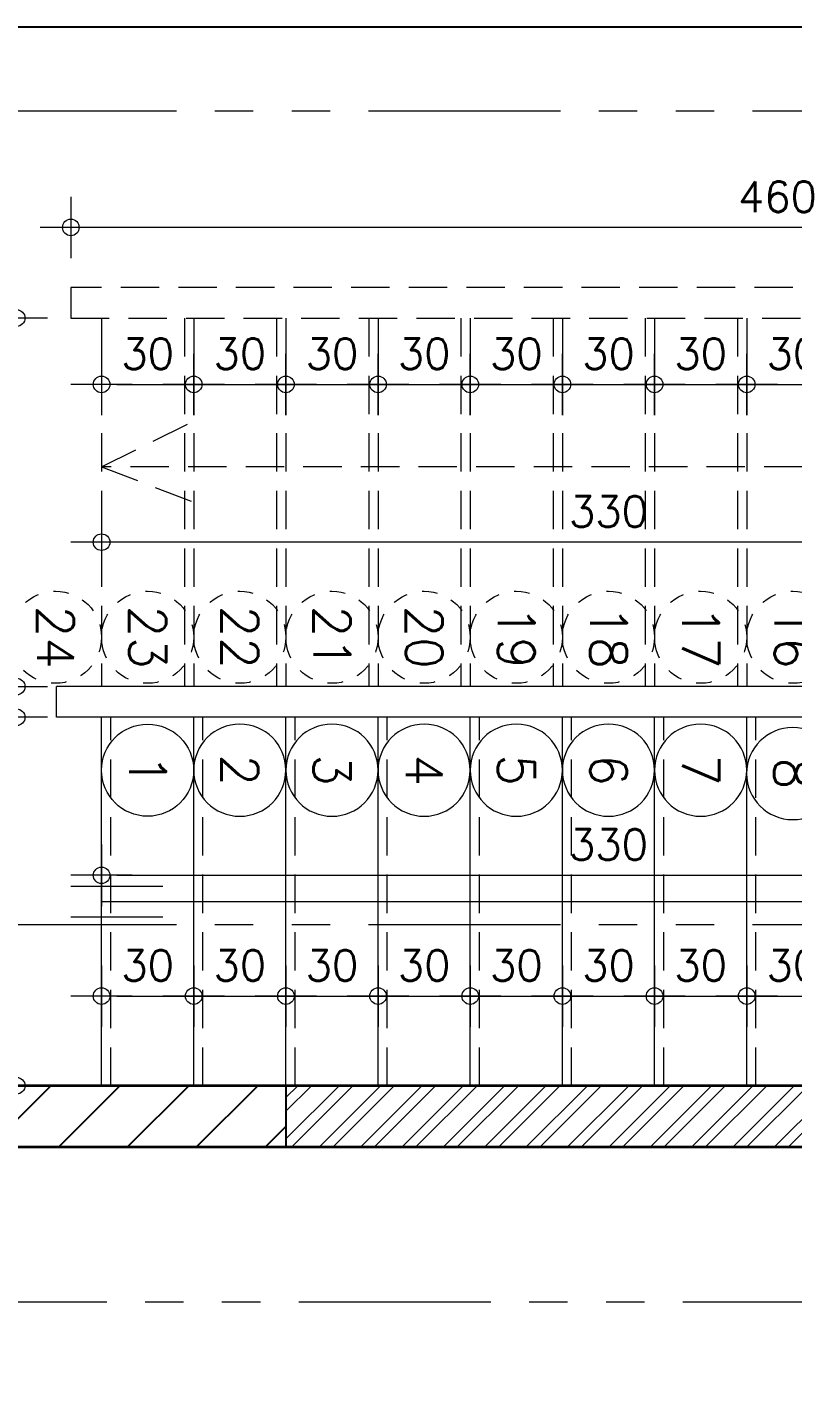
# Model space of a CAD drawing. Header units: millimetres. Extents: x -11627 to -10952, y 10244 to 10588.
# Drawn here: x -11331.75 to -11326.76, y 10369.23 to 10378.08 of the extents above; entities that cross this region are included whole.
import ezdxf
from ezdxf.enums import TextEntityAlignment as Align

# ---------------------------------------------------------------- set-up
doc = ezdxf.new("R2010")
doc.units = ezdxf.units.MM
doc.header["$PDMODE"] = 35
doc.linetypes.add('HIDDEN2', pattern=[0.1875, 0.125, -0.0625])
doc.linetypes.add('PHANTOM2', pattern=[1.25, 0.625, -0.125, 0.125, -0.125, 0.125, -0.125])
doc.layers.get('0').update_dxf_attribs({"lineweight": 5})
doc.layers.get('DEFPOINTS').update_dxf_attribs({"lineweight": 5})
for name, color, linetype, lineweight in [('BORDER A1', 7, 'Continuous', 100), ('DIM IN', 191, 'Continuous', 5), ('HATCH', 8, 'Continuous', 0), ('hidden', 251, 'HIDDEN2', 5), ('Notes', 32, 'Continuous', 5), ('SECTION', 3, 'PHANTOM2', 5), ('STAIR', 34, 'Continuous', 5), ('Title Block', 7, 'Continuous', 0), ('WALLS', 4, 'Continuous', 35)]:
    doc.layers.add(name, color=color, linetype=linetype, lineweight=lineweight)
doc.layers.add('COLUMN', color=1, linetype='Continuous')
doc.styles.add('Axis-Circle', font='ROMANS.shx', dxfattribs={"height": 0.4})
doc.styles.add('T20-50', font='ROMANS.SHX', dxfattribs={"height": 0.1})
doc.dimstyles.new('D50', dxfattribs={"dimtxt": 0.1, "dimasz": 0.05, "dimexe": 0, "dimexo": 0, "dimgap": 0.05, "dimtad": 1, "dimdec": 0, "dimlfac": 100, "dimzin": 0, "dimdsep": 46, "dimtxsty": 'T20-50', "dimblk": 'DOT1', "dimcen": 0.05, "dimse1": 1, "dimse2": 1, "dimclrd": 256, "dimclre": 256, "dimclrt": 256, "dimadec": 0, "dimazin": 0, "dimtfac": 10, "dimtdec": 0, "dimtix": 1, "dimtmove": 2, "dimatfit": 3, "dimldrblk": 'DOT', "dimfxl": 1, "dimtolj": 1, "dimtzin": 0, "dimlwd": -1, "dimlwe": -1, "dimarcsym": 0})

# ---------------------------------------------------------------- blocks, each defined once
blk = doc.blocks.new('ADM FRAME-A2')
at = {"layer": 'BORDER A1', "lineweight": 25}
blk.add_lwpolyline([(-58.5291, 2.4571), (-11.5572, 2.4571), (-11.5572, 40.9433), (-58.5291, 40.9433)], close=True, dxfattribs=at)
blk = doc.blocks.new('Axis-Circle')
at = {"color": 0}
blk.add_circle((0, 0), 0.4, dxfattribs=at)
at = {"color": 4, "style": 'Axis-Circle'}
blk.add_attdef('NO', text='', height=0.32, dxfattribs=at).set_placement((0, 0), align=Align.MIDDLE_CENTER)
blk = doc.blocks.new('DOT1')
at = {"color": 0}
for p, q in [((0, -2), (0, 2)), ((-2, 0), (2, 0))]:
    blk.add_line(p, q, dxfattribs=at)
blk.add_circle((0, 0), 0.54, dxfattribs=at)
blk = doc.blocks.new('*D1294')
at = {"layer": 'DEFPOINTS', "color": 0, "transparency": 16777216}
for p in [(2.2311, 1.8885), (2.5311, 1.8885), (2.5311, 1.8885)]:
    blk.add_point(p, dxfattribs=at)
at = {"layer": 'DIM IN', "transparency": 16777216}
blk.add_line((2.2811, 1.8885), (2.4811, 1.8885), dxfattribs=at)
at = {"layer": 'DIM IN', "transparency": 16777216, "xscale": 0.05, "yscale": 0.05, "zscale": 0.05, "rotation": 180}
blk.add_blockref('DOT1', (2.2311, 1.8885), dxfattribs=at)
at = {"layer": 'DIM IN', "transparency": 16777216, "xscale": 0.05, "yscale": 0.05, "zscale": 0.05}
blk.add_blockref('DOT1', (2.5311, 1.8885), dxfattribs=at)
at = {"layer": 'DIM IN', "transparency": 16777216, "insert": (2.3811, 1.9885), "char_height": 0.1, "attachment_point": 5, "style": 'T20-50'}
blk.add_mtext('\\A1;30', dxfattribs=at)
blk = doc.blocks.new('_Dot')
at = {"color": 0, "lineweight": -2}
blk.add_line((-0.5, 0), (-1, 0), dxfattribs=at)
at = {"color": 0, "const_width": 0.5}
blk.add_lwpolyline([(-0.25, 0, 1), (0.25, 0, 1)], format="xyb", close=True, dxfattribs=at)
blk = doc.blocks.new('*D1295')
at = {"layer": 'DEFPOINTS', "color": 0, "transparency": 16777216}
for p in [(2.5311, 1.8885), (2.8311, 1.8885), (2.8311, 1.8885)]:
    blk.add_point(p, dxfattribs=at)
at = {"layer": 'DIM IN', "transparency": 16777216}
blk.add_line((2.5811, 1.8885), (2.7811, 1.8885), dxfattribs=at)
at = {"layer": 'DIM IN', "transparency": 16777216, "xscale": 0.05, "yscale": 0.05, "zscale": 0.05, "rotation": 180}
blk.add_blockref('DOT1', (2.5311, 1.8885), dxfattribs=at)
at = {"layer": 'DIM IN', "transparency": 16777216, "xscale": 0.05, "yscale": 0.05, "zscale": 0.05}
blk.add_blockref('DOT1', (2.8311, 1.8885), dxfattribs=at)
at = {"layer": 'DIM IN', "transparency": 16777216, "insert": (2.6811, 1.9885), "char_height": 0.1, "attachment_point": 5, "style": 'T20-50'}
blk.add_mtext('\\A1;30', dxfattribs=at)
blk = doc.blocks.new('*D1296')
at = {"layer": 'DEFPOINTS', "color": 0, "transparency": 16777216}
for p in [(2.8311, 1.8885), (3.1311, 1.8885), (3.1311, 1.8885)]:
    blk.add_point(p, dxfattribs=at)
at = {"layer": 'DIM IN', "transparency": 16777216}
blk.add_line((2.8811, 1.8885), (3.0811, 1.8885), dxfattribs=at)
at = {"layer": 'DIM IN', "transparency": 16777216, "xscale": 0.05, "yscale": 0.05, "zscale": 0.05, "rotation": 180}
blk.add_blockref('DOT1', (2.8311, 1.8885), dxfattribs=at)
at = {"layer": 'DIM IN', "transparency": 16777216, "xscale": 0.05, "yscale": 0.05, "zscale": 0.05}
blk.add_blockref('DOT1', (3.1311, 1.8885), dxfattribs=at)
at = {"layer": 'DIM IN', "transparency": 16777216, "insert": (2.9811, 1.9885), "char_height": 0.1, "attachment_point": 5, "style": 'T20-50'}
blk.add_mtext('\\A1;30', dxfattribs=at)
blk = doc.blocks.new('*D1297')
at = {"layer": 'DEFPOINTS', "color": 0, "transparency": 16777216}
for p in [(3.1311, 1.8885), (3.4311, 1.8885), (3.4311, 1.8885)]:
    blk.add_point(p, dxfattribs=at)
at = {"layer": 'DIM IN', "transparency": 16777216}
blk.add_line((3.1811, 1.8885), (3.3811, 1.8885), dxfattribs=at)
at = {"layer": 'DIM IN', "transparency": 16777216, "xscale": 0.05, "yscale": 0.05, "zscale": 0.05, "rotation": 180}
blk.add_blockref('DOT1', (3.1311, 1.8885), dxfattribs=at)
at = {"layer": 'DIM IN', "transparency": 16777216, "xscale": 0.05, "yscale": 0.05, "zscale": 0.05}
blk.add_blockref('DOT1', (3.4311, 1.8885), dxfattribs=at)
at = {"layer": 'DIM IN', "transparency": 16777216, "insert": (3.2811, 1.9885), "char_height": 0.1, "attachment_point": 5, "style": 'T20-50'}
blk.add_mtext('\\A1;30', dxfattribs=at)
blk = doc.blocks.new('*D1298')
at = {"layer": 'DEFPOINTS', "color": 0, "transparency": 16777216}
for p in [(3.4311, 1.8885), (3.7311, 1.8885), (3.7311, 1.8885)]:
    blk.add_point(p, dxfattribs=at)
at = {"layer": 'DIM IN', "transparency": 16777216}
blk.add_line((3.4811, 1.8885), (3.6811, 1.8885), dxfattribs=at)
at = {"layer": 'DIM IN', "transparency": 16777216, "xscale": 0.05, "yscale": 0.05, "zscale": 0.05, "rotation": 180}
blk.add_blockref('DOT1', (3.4311, 1.8885), dxfattribs=at)
at = {"layer": 'DIM IN', "transparency": 16777216, "xscale": 0.05, "yscale": 0.05, "zscale": 0.05}
blk.add_blockref('DOT1', (3.7311, 1.8885), dxfattribs=at)
at = {"layer": 'DIM IN', "transparency": 16777216, "insert": (3.5811, 1.9885), "char_height": 0.1, "attachment_point": 5, "style": 'T20-50'}
blk.add_mtext('\\A1;30', dxfattribs=at)
blk = doc.blocks.new('*D1299')
at = {"layer": 'DEFPOINTS', "color": 0, "transparency": 16777216}
for p in [(3.7311, 1.8885), (4.0311, 1.8885), (4.0311, 1.8885)]:
    blk.add_point(p, dxfattribs=at)
at = {"layer": 'DIM IN', "transparency": 16777216}
blk.add_line((3.7811, 1.8885), (3.9811, 1.8885), dxfattribs=at)
at = {"layer": 'DIM IN', "transparency": 16777216, "xscale": 0.05, "yscale": 0.05, "zscale": 0.05, "rotation": 180}
blk.add_blockref('DOT1', (3.7311, 1.8885), dxfattribs=at)
at = {"layer": 'DIM IN', "transparency": 16777216, "xscale": 0.05, "yscale": 0.05, "zscale": 0.05}
blk.add_blockref('DOT1', (4.0311, 1.8885), dxfattribs=at)
at = {"layer": 'DIM IN', "transparency": 16777216, "insert": (3.8811, 1.9885), "char_height": 0.1, "attachment_point": 5, "style": 'T20-50'}
blk.add_mtext('\\A1;30', dxfattribs=at)
blk = doc.blocks.new('*D1300')
at = {"layer": 'DEFPOINTS', "color": 0, "transparency": 16777216}
for p in [(4.0311, 1.8885), (4.3311, 1.8885), (4.3311, 1.8885)]:
    blk.add_point(p, dxfattribs=at)
at = {"layer": 'DIM IN', "transparency": 16777216}
blk.add_line((4.0811, 1.8885), (4.2811, 1.8885), dxfattribs=at)
at = {"layer": 'DIM IN', "transparency": 16777216, "xscale": 0.05, "yscale": 0.05, "zscale": 0.05, "rotation": 180}
blk.add_blockref('DOT1', (4.0311, 1.8885), dxfattribs=at)
at = {"layer": 'DIM IN', "transparency": 16777216, "xscale": 0.05, "yscale": 0.05, "zscale": 0.05}
blk.add_blockref('DOT1', (4.3311, 1.8885), dxfattribs=at)
at = {"layer": 'DIM IN', "transparency": 16777216, "insert": (4.1811, 1.9885), "char_height": 0.1, "attachment_point": 5, "style": 'T20-50'}
blk.add_mtext('\\A1;30', dxfattribs=at)
blk = doc.blocks.new('*D1301')
at = {"layer": 'DEFPOINTS', "color": 0, "transparency": 16777216}
for p in [(4.3311, 1.8885), (4.6311, 1.8885), (4.6311, 1.8885)]:
    blk.add_point(p, dxfattribs=at)
at = {"layer": 'DIM IN', "transparency": 16777216}
blk.add_line((4.3811, 1.8885), (4.5811, 1.8885), dxfattribs=at)
at = {"layer": 'DIM IN', "transparency": 16777216, "xscale": 0.05, "yscale": 0.05, "zscale": 0.05, "rotation": 180}
blk.add_blockref('DOT1', (4.3311, 1.8885), dxfattribs=at)
at = {"layer": 'DIM IN', "transparency": 16777216, "xscale": 0.05, "yscale": 0.05, "zscale": 0.05}
blk.add_blockref('DOT1', (4.6311, 1.8885), dxfattribs=at)
at = {"layer": 'DIM IN', "transparency": 16777216, "insert": (4.4811, 1.9885), "char_height": 0.1, "attachment_point": 5, "style": 'T20-50'}
blk.add_mtext('\\A1;30', dxfattribs=at)
blk = doc.blocks.new('*D1306')
at = {"layer": 'DEFPOINTS', "color": 0, "transparency": 16777216}
for p in [(2.2311, 2.7966), (1.9549, 1.5966), (2.2311, 1.5966)]:
    blk.add_point(p, dxfattribs=at)
at = {"layer": 'DIM IN', "transparency": 16777216}
blk.add_line((1.9549, 2.7466), (1.9549, 1.6466), dxfattribs=at)
at = {"layer": 'DIM IN', "transparency": 16777216, "xscale": 0.05, "yscale": 0.05, "zscale": 0.05}
for p, rotation in [((1.9549, 2.7966), 90), ((1.9549, 1.5966), 270)]:
    blk.add_blockref('DOT1', p, dxfattribs=dict(at, rotation=rotation))
at = {"layer": 'DIM IN', "transparency": 16777216, "insert": (1.8549, 2.1966), "char_height": 0.1, "attachment_point": 5, "rotation": 90, "style": 'T20-50'}
blk.add_mtext('\\A1;120', dxfattribs=at)
blk = doc.blocks.new('*D1307')
at = {"layer": 'DEFPOINTS', "color": 0, "transparency": 16777216}
for p in [(1.9549, 2.8966), (2.0842, 2.8966), (2.2311, 2.7966)]:
    blk.add_point(p, dxfattribs=at)
at = {"layer": 'DIM IN', "transparency": 16777216}
for p, q in [((1.9549, 2.9466), (1.9549, 2.9966)), ((1.9549, 2.7966), (1.9549, 2.8966)), ((1.9549, 2.7466), (1.9549, 2.6966))]:
    blk.add_line(p, q, dxfattribs=at)
at = {"layer": 'DIM IN', "transparency": 16777216, "xscale": 0.05, "yscale": 0.05, "zscale": 0.05}
for p, rotation in [((1.9549, 2.8966), 270), ((1.9549, 2.7966), 90)]:
    blk.add_blockref('DOT1', p, dxfattribs=dict(at, rotation=rotation))
at = {"layer": 'DIM IN', "transparency": 16777216, "insert": (1.8549, 2.8466), "char_height": 0.1, "attachment_point": 5, "rotation": 90, "style": 'T20-50'}
blk.add_mtext('\\A1;10', dxfattribs=at)
blk = doc.blocks.new('*D1308')
at = {"layer": 'DEFPOINTS', "color": 0, "transparency": 16777216}
for p in [(1.9549, 4.0966), (2.0842, 4.0966), (2.0842, 2.8966)]:
    blk.add_point(p, dxfattribs=at)
at = {"layer": 'DIM IN', "transparency": 16777216}
blk.add_line((1.9549, 2.9466), (1.9549, 4.0466), dxfattribs=at)
at = {"layer": 'DIM IN', "transparency": 16777216, "xscale": 0.05, "yscale": 0.05, "zscale": 0.05}
for p, rotation in [((1.9549, 4.0966), 90), ((1.9549, 2.8966), 270)]:
    blk.add_blockref('DOT1', p, dxfattribs=dict(at, rotation=rotation))
at = {"layer": 'DIM IN', "transparency": 16777216, "insert": (1.8549, 3.4966), "char_height": 0.1, "attachment_point": 5, "rotation": 90, "style": 'T20-50'}
blk.add_mtext('\\A1;120', dxfattribs=at)
blk = doc.blocks.new('*D1309')
at = {"layer": 'DEFPOINTS', "color": 0, "transparency": 16777216}
for p in [(2.2311, 4.0966), (2.5311, 3.8806), (2.5311, 3.8806)]:
    blk.add_point(p, dxfattribs=at)
at = {"layer": 'DIM IN', "transparency": 16777216}
blk.add_line((2.2811, 3.8806), (2.4811, 3.8806), dxfattribs=at)
at = {"layer": 'DIM IN', "transparency": 16777216, "xscale": 0.05, "yscale": 0.05, "zscale": 0.05, "rotation": 180}
blk.add_blockref('DOT1', (2.2311, 3.8806), dxfattribs=at)
at = {"layer": 'DIM IN', "transparency": 16777216, "xscale": 0.05, "yscale": 0.05, "zscale": 0.05}
blk.add_blockref('DOT1', (2.5311, 3.8806), dxfattribs=at)
at = {"layer": 'DIM IN', "transparency": 16777216, "insert": (2.3811, 3.9806), "char_height": 0.1, "attachment_point": 5, "style": 'T20-50'}
blk.add_mtext('\\A1;30', dxfattribs=at)
blk = doc.blocks.new('*D1310')
at = {"layer": 'DEFPOINTS', "color": 0, "transparency": 16777216}
for p in [(2.5311, 3.8806), (2.8311, 3.8806), (2.8311, 3.8806)]:
    blk.add_point(p, dxfattribs=at)
at = {"layer": 'DIM IN', "transparency": 16777216}
blk.add_line((2.5811, 3.8806), (2.7811, 3.8806), dxfattribs=at)
at = {"layer": 'DIM IN', "transparency": 16777216, "xscale": 0.05, "yscale": 0.05, "zscale": 0.05, "rotation": 180}
blk.add_blockref('DOT1', (2.5311, 3.8806), dxfattribs=at)
at = {"layer": 'DIM IN', "transparency": 16777216, "xscale": 0.05, "yscale": 0.05, "zscale": 0.05}
blk.add_blockref('DOT1', (2.8311, 3.8806), dxfattribs=at)
at = {"layer": 'DIM IN', "transparency": 16777216, "insert": (2.6811, 3.9806), "char_height": 0.1, "attachment_point": 5, "style": 'T20-50'}
blk.add_mtext('\\A1;30', dxfattribs=at)
blk = doc.blocks.new('*D1311')
at = {"layer": 'DEFPOINTS', "color": 0, "transparency": 16777216}
for p in [(2.8311, 3.8806), (3.1311, 3.8806), (3.1311, 3.8806)]:
    blk.add_point(p, dxfattribs=at)
at = {"layer": 'DIM IN', "transparency": 16777216}
blk.add_line((2.8811, 3.8806), (3.0811, 3.8806), dxfattribs=at)
at = {"layer": 'DIM IN', "transparency": 16777216, "xscale": 0.05, "yscale": 0.05, "zscale": 0.05, "rotation": 180}
blk.add_blockref('DOT1', (2.8311, 3.8806), dxfattribs=at)
at = {"layer": 'DIM IN', "transparency": 16777216, "xscale": 0.05, "yscale": 0.05, "zscale": 0.05}
blk.add_blockref('DOT1', (3.1311, 3.8806), dxfattribs=at)
at = {"layer": 'DIM IN', "transparency": 16777216, "insert": (2.9811, 3.9806), "char_height": 0.1, "attachment_point": 5, "style": 'T20-50'}
blk.add_mtext('\\A1;30', dxfattribs=at)
blk = doc.blocks.new('*D1312')
at = {"layer": 'DEFPOINTS', "color": 0, "transparency": 16777216}
for p in [(3.1311, 3.8806), (3.4311, 3.8806), (3.4311, 3.8806)]:
    blk.add_point(p, dxfattribs=at)
at = {"layer": 'DIM IN', "transparency": 16777216}
blk.add_line((3.1811, 3.8806), (3.3811, 3.8806), dxfattribs=at)
at = {"layer": 'DIM IN', "transparency": 16777216, "xscale": 0.05, "yscale": 0.05, "zscale": 0.05, "rotation": 180}
blk.add_blockref('DOT1', (3.1311, 3.8806), dxfattribs=at)
at = {"layer": 'DIM IN', "transparency": 16777216, "xscale": 0.05, "yscale": 0.05, "zscale": 0.05}
blk.add_blockref('DOT1', (3.4311, 3.8806), dxfattribs=at)
at = {"layer": 'DIM IN', "transparency": 16777216, "insert": (3.2811, 3.9806), "char_height": 0.1, "attachment_point": 5, "style": 'T20-50'}
blk.add_mtext('\\A1;30', dxfattribs=at)
blk = doc.blocks.new('*D1313')
at = {"layer": 'DEFPOINTS', "color": 0, "transparency": 16777216}
for p in [(3.4311, 3.8806), (3.7311, 3.8806), (3.7311, 3.8806)]:
    blk.add_point(p, dxfattribs=at)
at = {"layer": 'DIM IN', "transparency": 16777216}
blk.add_line((3.4811, 3.8806), (3.6811, 3.8806), dxfattribs=at)
at = {"layer": 'DIM IN', "transparency": 16777216, "xscale": 0.05, "yscale": 0.05, "zscale": 0.05, "rotation": 180}
blk.add_blockref('DOT1', (3.4311, 3.8806), dxfattribs=at)
at = {"layer": 'DIM IN', "transparency": 16777216, "xscale": 0.05, "yscale": 0.05, "zscale": 0.05}
blk.add_blockref('DOT1', (3.7311, 3.8806), dxfattribs=at)
at = {"layer": 'DIM IN', "transparency": 16777216, "insert": (3.5811, 3.9806), "char_height": 0.1, "attachment_point": 5, "style": 'T20-50'}
blk.add_mtext('\\A1;30', dxfattribs=at)
blk = doc.blocks.new('*D1314')
at = {"layer": 'DEFPOINTS', "color": 0, "transparency": 16777216}
for p in [(3.7311, 3.8806), (4.0311, 3.8806), (4.0311, 3.8806)]:
    blk.add_point(p, dxfattribs=at)
at = {"layer": 'DIM IN', "transparency": 16777216}
blk.add_line((3.7811, 3.8806), (3.9811, 3.8806), dxfattribs=at)
at = {"layer": 'DIM IN', "transparency": 16777216, "xscale": 0.05, "yscale": 0.05, "zscale": 0.05, "rotation": 180}
blk.add_blockref('DOT1', (3.7311, 3.8806), dxfattribs=at)
at = {"layer": 'DIM IN', "transparency": 16777216, "xscale": 0.05, "yscale": 0.05, "zscale": 0.05}
blk.add_blockref('DOT1', (4.0311, 3.8806), dxfattribs=at)
at = {"layer": 'DIM IN', "transparency": 16777216, "insert": (3.8811, 3.9806), "char_height": 0.1, "attachment_point": 5, "style": 'T20-50'}
blk.add_mtext('\\A1;30', dxfattribs=at)
blk = doc.blocks.new('*D1315')
at = {"layer": 'DEFPOINTS', "color": 0, "transparency": 16777216}
for p in [(4.0311, 3.8806), (4.3311, 3.8806), (4.3311, 3.8806)]:
    blk.add_point(p, dxfattribs=at)
at = {"layer": 'DIM IN', "transparency": 16777216}
blk.add_line((4.0811, 3.8806), (4.2811, 3.8806), dxfattribs=at)
at = {"layer": 'DIM IN', "transparency": 16777216, "xscale": 0.05, "yscale": 0.05, "zscale": 0.05, "rotation": 180}
blk.add_blockref('DOT1', (4.0311, 3.8806), dxfattribs=at)
at = {"layer": 'DIM IN', "transparency": 16777216, "xscale": 0.05, "yscale": 0.05, "zscale": 0.05}
blk.add_blockref('DOT1', (4.3311, 3.8806), dxfattribs=at)
at = {"layer": 'DIM IN', "transparency": 16777216, "insert": (4.1811, 3.9806), "char_height": 0.1, "attachment_point": 5, "style": 'T20-50'}
blk.add_mtext('\\A1;30', dxfattribs=at)
blk = doc.blocks.new('*D1316')
at = {"layer": 'DEFPOINTS', "color": 0, "transparency": 16777216}
for p in [(4.3311, 3.8806), (4.6311, 3.8806), (4.6311, 3.8806)]:
    blk.add_point(p, dxfattribs=at)
at = {"layer": 'DIM IN', "transparency": 16777216}
blk.add_line((4.3811, 3.8806), (4.5811, 3.8806), dxfattribs=at)
at = {"layer": 'DIM IN', "transparency": 16777216, "xscale": 0.05, "yscale": 0.05, "zscale": 0.05, "rotation": 180}
blk.add_blockref('DOT1', (4.3311, 3.8806), dxfattribs=at)
at = {"layer": 'DIM IN', "transparency": 16777216, "xscale": 0.05, "yscale": 0.05, "zscale": 0.05}
blk.add_blockref('DOT1', (4.6311, 3.8806), dxfattribs=at)
at = {"layer": 'DIM IN', "transparency": 16777216, "insert": (4.4811, 3.9806), "char_height": 0.1, "attachment_point": 5, "style": 'T20-50'}
blk.add_mtext('\\A1;30', dxfattribs=at)
blk = doc.blocks.new('*D1322')
at = {"layer": 'DEFPOINTS', "color": 0, "transparency": 16777216}
for p in [(2.2311, 3.4966), (5.5311, 3.4966), (2.2311, 3.3668)]:
    blk.add_point(p, dxfattribs=at)
at = {"layer": 'DIM IN', "transparency": 16777216}
blk.add_line((5.4811, 3.3668), (2.2811, 3.3668), dxfattribs=at)
at = {"layer": 'DIM IN', "transparency": 16777216, "xscale": 0.05, "yscale": 0.05, "zscale": 0.05, "rotation": 180}
blk.add_blockref('DOT1', (2.2311, 3.3668), dxfattribs=at)
at = {"layer": 'DIM IN', "transparency": 16777216, "xscale": 0.05, "yscale": 0.05, "zscale": 0.05}
blk.add_blockref('DOT1', (5.5311, 3.3668), dxfattribs=at)
at = {"layer": 'DIM IN', "transparency": 16777216, "insert": (3.8811, 3.4668), "char_height": 0.1, "attachment_point": 5, "style": 'T20-50'}
blk.add_mtext('\\A1;330', dxfattribs=at)
blk = doc.blocks.new('*D1323')
at = {"layer": 'DEFPOINTS', "color": 0, "transparency": 16777216}
for p in [(2.2311, 2.2819), (5.5311, 2.2819), (5.5311, 2.2819)]:
    blk.add_point(p, dxfattribs=at)
at = {"layer": 'DIM IN', "transparency": 16777216}
blk.add_line((2.2811, 2.2819), (5.4811, 2.2819), dxfattribs=at)
at = {"layer": 'DIM IN', "transparency": 16777216, "xscale": 0.05, "yscale": 0.05, "zscale": 0.05, "rotation": 180}
blk.add_blockref('DOT1', (2.2311, 2.2819), dxfattribs=at)
at = {"layer": 'DIM IN', "transparency": 16777216, "xscale": 0.05, "yscale": 0.05, "zscale": 0.05}
blk.add_blockref('DOT1', (5.5311, 2.2819), dxfattribs=at)
at = {"layer": 'DIM IN', "transparency": 16777216, "insert": (3.8811, 2.3819), "char_height": 0.1, "attachment_point": 5, "style": 'T20-50'}
blk.add_mtext('\\A1;330', dxfattribs=at)
blk = doc.blocks.new('*D1324')
at = {"layer": 'DEFPOINTS', "color": 0, "transparency": 16777216}
for p in [(2.1311, 4.3919), (2.1311, 4.1966), (6.7311, 4.1966)]:
    blk.add_point(p, dxfattribs=at)
at = {"layer": 'DIM IN', "transparency": 16777216}
blk.add_line((6.6811, 4.3919), (2.1811, 4.3919), dxfattribs=at)
at = {"layer": 'DIM IN', "transparency": 16777216, "xscale": 0.05, "yscale": 0.05, "zscale": 0.05, "rotation": 180}
blk.add_blockref('DOT1', (2.1311, 4.3919), dxfattribs=at)
at = {"layer": 'DIM IN', "transparency": 16777216, "xscale": 0.05, "yscale": 0.05, "zscale": 0.05}
blk.add_blockref('DOT1', (6.7311, 4.3919), dxfattribs=at)
at = {"layer": 'DIM IN', "transparency": 16777216, "insert": (4.4311, 4.4919), "char_height": 0.1, "attachment_point": 5, "style": 'T20-50'}
blk.add_mtext('\\A1;460', dxfattribs=at)
blk = doc.blocks.new('A$C49c29dc9')
at = {"layer": 'COLUMN'}
h = blk.add_hatch(dxfattribs=at)
h.set_pattern_fill('ANSI31', color=6, scale=0.05)
h.set_pattern_definition([(45, (11487.60073, -9891.82013), (-0.1122532015, 0.1122532015), [])])
h.paths.add_polyline_path([(1.6311, 1.3966), (1.6311, 1.5966), (2.8311, 1.5966), (2.8311, 1.3966)])
at = {"layer": 'HATCH'}
h = blk.add_hatch(dxfattribs=at)
h.set_pattern_fill('ANSI32', color=256, scale=0.01)
h.set_pattern_definition([(45, (11388.87255, -10539.37199), (-0.0673519209, 0.0673519209), []), (45, (11388.91745, -10539.37199), (-0.0673519209, 0.0673519209), [])])
h.paths.add_polyline_path([(2.8311, 1.3966), (5.8311, 1.3966), (5.8311, 1.5966), (2.8311, 1.5966)])
at = {"layer": 'COLUMN'}
blk.add_lwpolyline([(1.6311, 1.3966), (1.6311, 1.5966), (2.8311, 1.5966), (2.8311, 1.3966)], close=True, dxfattribs=at)
at = {"layer": 'hidden'}
for p, q in [((6.7311, 4.1966), (2.1311, 4.1966)), ((2.1311, 4.1966), (2.1311, 4.0966)), ((2.1311, 4.0966), (6.7311, 4.0966)), ((2.2311, 4.0966), (2.2311, 2.8966)), ((2.5011, 4.0966), (2.5011, 2.8966)), ((2.5311, 4.0966), (2.5311, 2.8966)), ((2.8011, 4.0966), (2.8011, 2.8966)), ((2.8311, 4.0966), (2.8311, 2.8966)), ((3.1011, 4.0966), (3.1011, 2.8966)), ((3.1311, 4.0966), (3.1311, 2.8966)), ((3.4011, 4.0966), (3.4011, 2.8966)), ((3.4311, 4.0966), (3.4311, 2.8966)), ((3.7011, 4.0966), (3.7011, 2.8966)), ((3.7311, 4.0966), (3.7311, 2.8966)), ((4.0011, 4.0966), (4.0011, 2.8966)), ((4.0311, 4.0966), (4.0311, 2.8966)), ((4.3011, 4.0966), (4.3011, 2.8966)), ((4.3311, 4.0966), (4.3311, 2.8966)), ((2.2311, 3.6126), (2.5311, 3.7605)), ((6.0129, 3.6126), (2.2311, 3.6126)), ((2.2311, 3.6126), (2.5311, 3.4966))]:
    blk.add_line(p, q, dxfattribs=at)
at = {"layer": 'SECTION'}
blk.add_line((0.6, 2.1213), (7.2481, 2.1213), dxfattribs=at)
blk.add_lwpolyline([(0.6, 4.7711), (7.2481, 4.7711), (7.2481, 0.8916), (0.6, 0.8916)], close=True, dxfattribs=at)
at = {"layer": 'STAIR'}
for p, q in [((5.6311, 2.8966), (2.0842, 2.8966)), ((2.0842, 2.7966), (2.0842, 2.8966)), ((5.6311, 2.7966), (2.0842, 2.7966)), ((2.2311, 1.5966), (2.2311, 2.7966)), ((2.5311, 1.5966), (2.5311, 2.7966)), ((2.8311, 1.5966), (2.8311, 2.7966)), ((3.1311, 1.5966), (3.1311, 2.7966)), ((3.4311, 1.5966), (3.4311, 2.7966)), ((3.7311, 1.5966), (3.7311, 2.7966)), ((4.0311, 1.5966), (4.0311, 2.7966)), ((4.3311, 1.5966), (4.3311, 2.7966)), ((2.1311, 2.2466), (2.4311, 2.2466)), ((2.2311, 2.1966), (6.0129, 2.1966)), ((2.1311, 2.1466), (2.4311, 2.1466))]:
    blk.add_line(p, q, dxfattribs=at)
at = {"layer": 'STAIR', "linetype": 'HIDDEN2'}
for p, q in [((2.2611, 1.5966), (2.2611, 2.7966)), ((2.5611, 1.5966), (2.5611, 2.7966)), ((2.8611, 1.5966), (2.8611, 2.7966)), ((3.1611, 1.5966), (3.1611, 2.7966)), ((3.4611, 1.5966), (3.4611, 2.7966)), ((3.7611, 1.5966), (3.7611, 2.7966)), ((4.0611, 1.5966), (4.0611, 2.7966)), ((4.3611, 1.5966), (4.3611, 2.7966))]:
    blk.add_line(p, q, dxfattribs=at)
at = {"layer": 'WALLS'}
for p, q in [((6.7311, 1.5966), (1.6311, 1.5966)), ((4.6311, 1.3966), (1.8311, 1.3966))]:
    blk.add_line(p, q, dxfattribs=at)
at = {"layer": 'hidden'}
ref = blk.add_blockref('Axis-Circle', (2.0811, 3.0573), dxfattribs=dict(at, xscale=0.3750000000000875, yscale=0.3750000000000875, zscale=0.3750000000000875, rotation=89.99999999999999))
ref.add_attrib('NO', '24', dxfattribs={"layer": '0', "color": 30, "height": 0.12, "rotation": 270, "style": 'Axis-Circle'}).set_placement((2.0811, 3.0573), align=Align.MIDDLE_CENTER)
ref = blk.add_blockref('Axis-Circle', (2.3811, 3.0573), dxfattribs=dict(at, xscale=0.3750000000000875, yscale=0.3750000000000875, zscale=0.3750000000000875, rotation=89.99999999999999))
ref.add_attrib('NO', '23', dxfattribs={"layer": '0', "color": 30, "height": 0.12, "rotation": 270, "style": 'Axis-Circle'}).set_placement((2.3811, 3.0573), align=Align.MIDDLE_CENTER)
ref = blk.add_blockref('Axis-Circle', (2.6811, 3.0573), dxfattribs=dict(at, xscale=0.3750000000000875, yscale=0.3750000000000875, zscale=0.3750000000000875, rotation=89.99999999999999))
ref.add_attrib('NO', '22', dxfattribs={"layer": '0', "color": 30, "height": 0.12, "rotation": 270, "style": 'Axis-Circle'}).set_placement((2.6811, 3.0573), align=Align.MIDDLE_CENTER)
ref = blk.add_blockref('Axis-Circle', (2.9811, 3.0573), dxfattribs=dict(at, xscale=0.3750000000000875, yscale=0.3750000000000875, zscale=0.3750000000000875, rotation=89.99999999999999))
ref.add_attrib('NO', '21', dxfattribs={"layer": '0', "color": 30, "height": 0.12, "rotation": 270, "style": 'Axis-Circle'}).set_placement((2.9811, 3.0573), align=Align.MIDDLE_CENTER)
ref = blk.add_blockref('Axis-Circle', (3.2811, 3.0573), dxfattribs=dict(at, xscale=0.3750000000000875, yscale=0.3750000000000875, zscale=0.3750000000000875, rotation=89.99999999999999))
ref.add_attrib('NO', '20', dxfattribs={"layer": '0', "color": 30, "height": 0.12, "rotation": 270, "style": 'Axis-Circle'}).set_placement((3.2811, 3.0573), align=Align.MIDDLE_CENTER)
ref = blk.add_blockref('Axis-Circle', (3.5811, 3.0573), dxfattribs=dict(at, xscale=0.3750000000000875, yscale=0.3750000000000875, zscale=0.3750000000000875, rotation=89.99999999999999))
ref.add_attrib('NO', '19', dxfattribs={"layer": '0', "color": 30, "height": 0.12, "rotation": 270, "style": 'Axis-Circle'}).set_placement((3.5811, 3.0573), align=Align.MIDDLE_CENTER)
ref = blk.add_blockref('Axis-Circle', (3.8811, 3.0573), dxfattribs=dict(at, xscale=0.3750000000000875, yscale=0.3750000000000875, zscale=0.3750000000000875, rotation=89.99999999999999))
ref.add_attrib('NO', '18', dxfattribs={"layer": '0', "color": 30, "height": 0.12, "rotation": 270, "style": 'Axis-Circle'}).set_placement((3.8811, 3.0573), align=Align.MIDDLE_CENTER)
ref = blk.add_blockref('Axis-Circle', (4.1811, 3.0573), dxfattribs=dict(at, xscale=0.3750000000000875, yscale=0.3750000000000875, zscale=0.3750000000000875, rotation=89.99999999999999))
ref.add_attrib('NO', '17', dxfattribs={"layer": '0', "color": 30, "height": 0.12, "rotation": 270, "style": 'Axis-Circle'}).set_placement((4.1811, 3.0573), align=Align.MIDDLE_CENTER)
ref = blk.add_blockref('Axis-Circle', (4.4811, 3.0573), dxfattribs=dict(at, xscale=0.3750000000000875, yscale=0.3750000000000875, zscale=0.3750000000000875, rotation=89.99999999999999))
ref.add_attrib('NO', '16', dxfattribs={"layer": '0', "color": 30, "height": 0.12, "rotation": 270, "style": 'Axis-Circle'}).set_placement((4.4811, 3.0573), align=Align.MIDDLE_CENTER)
at = {"layer": 'Notes'}
ref = blk.add_blockref('Axis-Circle', (2.3811, 2.6243), dxfattribs=dict(at, xscale=0.3750000000000875, yscale=0.3750000000000875, zscale=0.3750000000000875, rotation=89.99999999999999))
ref.add_attrib('NO', '1', dxfattribs={"layer": '0', "color": 30, "height": 0.12, "rotation": 270, "style": 'Axis-Circle'}).set_placement((2.3811, 2.6243), align=Align.MIDDLE_CENTER)
ref = blk.add_blockref('Axis-Circle', (2.6811, 2.6243), dxfattribs=dict(at, xscale=-0.3750000000000875, yscale=0.3750000000000875, zscale=0.3750000000000875, rotation=270))
ref.add_attrib('NO', '2', dxfattribs={"layer": '0', "color": 30, "height": 0.12, "rotation": 270, "style": 'Axis-Circle'}).set_placement((2.6811, 2.6243), align=Align.MIDDLE_CENTER)
ref = blk.add_blockref('Axis-Circle', (2.9811, 2.6243), dxfattribs=dict(at, xscale=-0.3750000000000875, yscale=0.3750000000000875, zscale=0.3750000000000875, rotation=270))
ref.add_attrib('NO', '3', dxfattribs={"layer": '0', "color": 30, "height": 0.12, "rotation": 270, "style": 'Axis-Circle'}).set_placement((2.9811, 2.6243), align=Align.MIDDLE_CENTER)
ref = blk.add_blockref('Axis-Circle', (3.2811, 2.6243), dxfattribs=dict(at, xscale=-0.3750000000000875, yscale=0.3750000000000875, zscale=0.3750000000000875, rotation=270))
ref.add_attrib('NO', '4', dxfattribs={"layer": '0', "color": 30, "height": 0.12, "rotation": 270, "style": 'Axis-Circle'}).set_placement((3.2811, 2.6243), align=Align.MIDDLE_CENTER)
ref = blk.add_blockref('Axis-Circle', (3.5811, 2.6243), dxfattribs=dict(at, xscale=-0.3750000000000875, yscale=0.3750000000000875, zscale=0.3750000000000875, rotation=270))
ref.add_attrib('NO', '5', dxfattribs={"layer": '0', "color": 30, "height": 0.12, "rotation": 270, "style": 'Axis-Circle'}).set_placement((3.5811, 2.6243), align=Align.MIDDLE_CENTER)
ref = blk.add_blockref('Axis-Circle', (3.8811, 2.6243), dxfattribs=dict(at, xscale=-0.3750000000000875, yscale=0.3750000000000875, zscale=0.3750000000000875, rotation=270))
ref.add_attrib('NO', '6', dxfattribs={"layer": '0', "color": 30, "height": 0.12, "rotation": 270, "style": 'Axis-Circle'}).set_placement((3.8811, 2.6243), align=Align.MIDDLE_CENTER)
ref = blk.add_blockref('Axis-Circle', (4.1811, 2.6243), dxfattribs=dict(at, xscale=-0.3750000000000875, yscale=0.3750000000000875, zscale=0.3750000000000875, rotation=270))
ref.add_attrib('NO', '7', dxfattribs={"layer": '0', "color": 30, "height": 0.12, "rotation": 270, "style": 'Axis-Circle'}).set_placement((4.1811, 2.6243), align=Align.MIDDLE_CENTER)
ref = blk.add_blockref('Axis-Circle', (4.4807, 2.6133), dxfattribs=dict(at, xscale=-0.3750000000000875, yscale=0.3750000000000875, zscale=0.3750000000000875, rotation=270))
ref.add_attrib('NO', '8', dxfattribs={"layer": '0', "color": 30, "height": 0.12, "rotation": 270, "style": 'Axis-Circle'}).set_placement((4.4807, 2.6133), align=Align.MIDDLE_CENTER)
at = {"layer": 'DIM IN'}
for base, p1, p2, picture, middle in [((2.1311, 4.3919), (6.7311, 4.1966), (2.1311, 4.1966), '*D1324', (4.4311, 4.4919)), ((2.5311, 3.8806), (2.2311, 4.0966), (2.5311, 3.8806), '*D1309', (2.3811, 3.9806)), ((2.8311, 3.8806), (2.5311, 3.8806), (2.8311, 3.8806), '*D1310', (2.6811, 3.9806)), ((3.1311, 3.8806), (2.8311, 3.8806), (3.1311, 3.8806), '*D1311', (2.9811, 3.9806)), ((3.4311, 3.8806), (3.1311, 3.8806), (3.4311, 3.8806), '*D1312', (3.2811, 3.9806)), ((3.7311, 3.8806), (3.4311, 3.8806), (3.7311, 3.8806), '*D1313', (3.5811, 3.9806)), ((4.0311, 3.8806), (3.7311, 3.8806), (4.0311, 3.8806), '*D1314', (3.8811, 3.9806)), ((4.3311, 3.8806), (4.0311, 3.8806), (4.3311, 3.8806), '*D1315', (4.1811, 3.9806)), ((4.6311, 3.8806), (4.3311, 3.8806), (4.6311, 3.8806), '*D1316', (4.4811, 3.9806)), ((2.2311, 3.3668), (5.5311, 3.4966), (2.2311, 3.4966), '*D1322', (3.8811, 3.4668)), ((5.5311, 2.2819), (2.2311, 2.2819), (5.5311, 2.2819), '*D1323', (3.8811, 2.3819)), ((2.5311, 1.8885), (2.2311, 1.8885), (2.5311, 1.8885), '*D1294', (2.3811, 1.9885)), ((2.8311, 1.8885), (2.5311, 1.8885), (2.8311, 1.8885), '*D1295', (2.6811, 1.9885)), ((3.1311, 1.8885), (2.8311, 1.8885), (3.1311, 1.8885), '*D1296', (2.9811, 1.9885)), ((3.4311, 1.8885), (3.1311, 1.8885), (3.4311, 1.8885), '*D1297', (3.2811, 1.9885)), ((3.7311, 1.8885), (3.4311, 1.8885), (3.7311, 1.8885), '*D1298', (3.5811, 1.9885)), ((4.0311, 1.8885), (3.7311, 1.8885), (4.0311, 1.8885), '*D1299', (3.8811, 1.9885)), ((4.3311, 1.8885), (4.0311, 1.8885), (4.3311, 1.8885), '*D1300', (4.1811, 1.9885)), ((4.6311, 1.8885), (4.3311, 1.8885), (4.6311, 1.8885), '*D1301', (4.4811, 1.9885))]:
    dim = blk.add_linear_dim(base=base, p1=p1, p2=p2, dimstyle='D50', dxfattribs=at)
    dim.commit()
    dim.dimension.update_dxf_attribs({"geometry": picture, "text_midpoint": middle})
for base, p1, p2, picture, middle in [((1.9549, 4.0966), (2.0842, 2.8966), (2.0842, 4.0966), '*D1308', (1.8549, 3.4966)), ((1.9549, 2.8966), (2.2311, 2.7966), (2.0842, 2.8966), '*D1307', (1.8549, 2.8466)), ((1.9549, 1.5966), (2.2311, 2.7966), (2.2311, 1.5966), '*D1306', (1.8549, 2.1966))]:
    dim = blk.add_linear_dim(base=base, p1=p1, p2=p2, angle=90, dimstyle='D50', dxfattribs=at)
    dim.commit()
    dim.dimension.update_dxf_attribs({"geometry": picture, "text_midpoint": middle})

msp = doc.modelspace()

# ---------------------------------------------------------------- block references
at = {"layer": 'DIM IN', "xscale": 2, "yscale": 2, "zscale": 2}
msp.add_blockref('A$C49c29dc9', (-11335.7271, 10367.9954), dxfattribs=at)
at = {"layer": 'Title Block'}
msp.add_blockref('ADM FRAME-A2', (-11281.0769, 10337.1402), dxfattribs=at)

doc.saveas('drawing.dxf')
